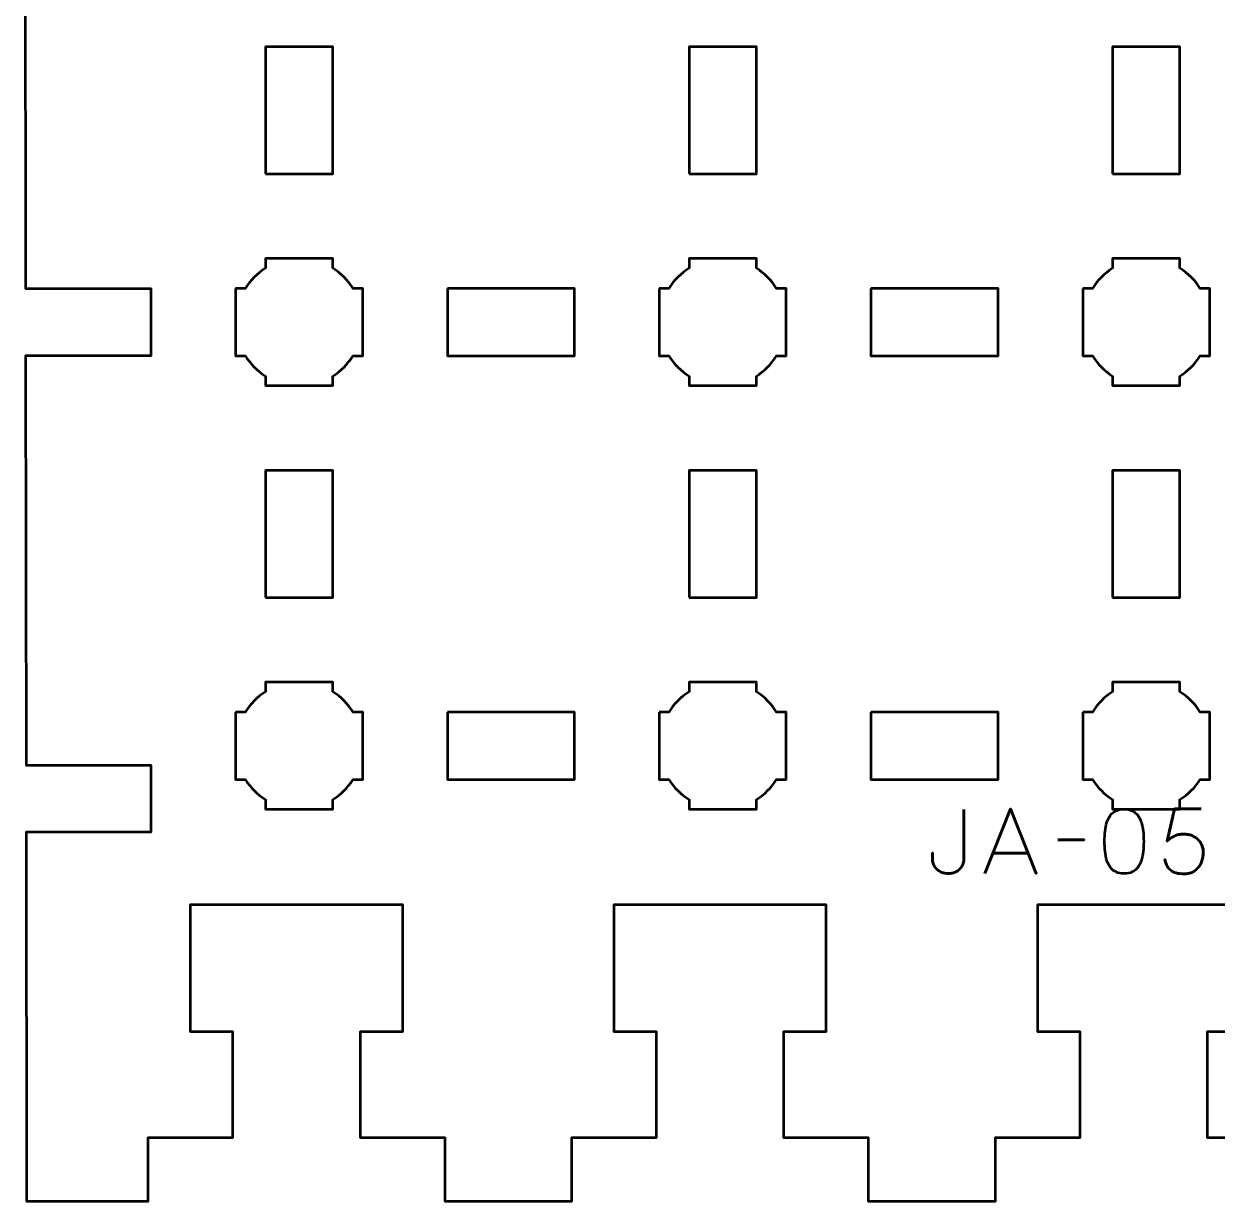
# Model space of a CAD drawing. Header units: centimetres. Extents: x -15.8 to -5.2, y -20.2 to -9.4.
# Drawn here: x -15.8 to -10.17, y -20.25 to -14.69 of the extents above; entities that cross this region are included whole.
import ezdxf

# ---------------------------------------------------------------- set-up
doc = ezdxf.new("R2010")
doc.units = ezdxf.units.CM
doc.header["$MEASUREMENT"] = 0
doc.layers.add('Layer 1', color=7, linetype='Continuous')

msp = doc.modelspace()

# ---------------------------------------------------------------- linework, layer by layer
at = {"layer": 'Layer 1', "lineweight": 53}
for points, knots in [([(-7.21256, -19.95), (-7.21256, -19.95), (-7.21256, -20.25), (-7.21256, -20.25), (-7.21256, -20.25), (-7.21256, -20.25), (-7.81256, -20.25), (-7.81256, -20.25), (-7.81256, -20.25), (-7.81256, -20.25), (-7.81256, -19.95), (-7.81256, -19.95), (-7.81256, -19.95), (-7.81256, -19.95), (-8.21256, -19.95001), (-8.21256, -19.95001), (-8.21256, -19.95001), (-8.21256, -19.95001), (-8.21256, -19.45), (-8.21256, -19.45), (-8.21256, -19.45), (-8.21256, -19.45), (-8.01256, -19.44999), (-8.01256, -19.44999), (-8.01256, -19.44999), (-8.01256, -19.44999), (-8.01256, -18.85), (-8.01256, -18.85), (-8.01256, -18.85), (-8.39589, -18.85), (-8.62923, -18.85), (-9.01256, -18.85), (-9.01256, -18.85), (-9.01256, -18.85), (-9.01256, -19.44999), (-9.01256, -19.44999), (-9.01256, -19.44999), (-9.01256, -19.44999), (-8.81256, -19.45), (-8.81256, -19.45), (-8.81256, -19.45), (-8.81256, -19.45), (-8.81256, -19.95), (-8.81256, -19.95), (-8.81256, -19.95), (-8.81256, -19.95), (-9.21256, -19.95), (-9.21256, -19.95), (-9.21256, -19.95), (-9.21256, -19.95), (-9.21256, -20.25), (-9.21256, -20.25), (-9.21256, -20.25), (-9.21256, -20.25), (-9.81256, -20.25), (-9.81256, -20.25), (-9.81256, -20.25), (-9.81256, -20.25), (-9.81256, -19.95), (-9.81256, -19.95), (-9.81256, -19.95), (-9.81256, -19.95), (-10.21256, -19.95), (-10.21256, -19.95), (-10.21256, -19.95), (-10.21256, -19.95), (-10.21256, -19.45), (-10.21256, -19.45), (-10.21256, -19.45), (-10.21256, -19.45), (-10.01256, -19.44999), (-10.01256, -19.44999), (-10.01256, -19.44999), (-10.01256, -19.44999), (-10.01256, -18.85), (-10.01256, -18.85), (-10.01256, -18.85), (-10.39589, -18.85), (-10.62923, -18.85), (-11.01256, -18.85), (-11.01256, -18.85), (-11.01256, -18.85), (-11.01256, -19.44999), (-11.01256, -19.44999), (-11.01256, -19.44999), (-11.01256, -19.44999), (-10.81256, -19.45), (-10.81256, -19.45), (-10.81256, -19.45), (-10.81256, -19.45), (-10.81256, -19.95001), (-10.81256, -19.95001), (-10.81256, -19.95001), (-10.81256, -19.95001), (-11.21256, -19.95), (-11.21256, -19.95), (-11.21256, -19.95), (-11.21256, -19.95), (-11.21256, -20.25), (-11.21256, -20.25), (-11.21256, -20.25), (-11.21256, -20.25), (-11.81256, -20.25), (-11.81256, -20.25), (-11.81256, -20.25), (-11.81256, -20.25), (-11.81256, -19.95), (-11.81256, -19.95), (-11.81256, -19.95), (-11.81256, -19.95), (-12.21256, -19.95), (-12.21256, -19.95), (-12.21256, -19.95), (-12.21256, -19.95), (-12.21256, -19.45), (-12.21256, -19.45), (-12.21256, -19.45), (-12.21256, -19.45), (-12.01256, -19.44999), (-12.01256, -19.44999), (-12.01256, -19.44999), (-12.01256, -19.44999), (-12.01256, -18.85), (-12.01256, -18.85), (-12.01256, -18.85), (-12.39589, -18.85), (-12.62923, -18.85), (-13.01256, -18.85), (-13.01256, -18.85), (-13.01256, -18.85), (-13.01256, -19.44999), (-13.01256, -19.44999), (-13.01256, -19.44999), (-13.01256, -19.44999), (-12.81256, -19.45), (-12.81256, -19.45), (-12.81256, -19.45), (-12.81256, -19.45), (-12.81256, -19.95001), (-12.81256, -19.95001), (-12.81256, -19.95001), (-12.81256, -19.95001), (-13.21256, -19.95), (-13.21256, -19.95), (-13.21256, -19.95), (-13.21256, -19.95), (-13.21256, -20.25), (-13.21256, -20.25), (-13.21256, -20.25), (-13.21256, -20.25), (-13.81256, -20.25), (-13.81256, -20.25), (-13.81256, -20.25), (-13.81256, -20.25), (-13.81256, -19.95), (-13.81256, -19.95), (-13.81256, -19.95), (-13.81256, -19.95), (-14.21256, -19.95), (-14.21256, -19.95), (-14.21256, -19.95), (-14.21256, -19.95), (-14.21256, -19.45), (-14.21256, -19.45), (-14.21256, -19.45), (-14.21256, -19.45), (-14.01256, -19.44999), (-14.01256, -19.44999), (-14.01256, -19.44999), (-14.01256, -19.44999), (-14.01256, -18.85), (-14.01256, -18.85), (-14.01256, -18.85), (-14.39589, -18.85), (-14.62923, -18.85), (-15.01256, -18.85), (-15.01256, -18.85), (-15.01256, -18.85), (-15.01256, -19.44999), (-15.01256, -19.44999), (-15.01256, -19.44999), (-15.01256, -19.44999), (-14.81256, -19.45), (-14.81256, -19.45), (-14.81256, -19.45), (-14.81256, -19.45), (-14.81256, -19.95001), (-14.81256, -19.95001), (-14.81256, -19.95001), (-14.81256, -19.95001), (-15.21256, -19.95), (-15.21256, -19.95), (-15.21256, -19.95), (-15.21256, -19.95), (-15.21256, -20.25), (-15.21256, -20.25), (-15.21256, -20.25), (-15.21256, -20.25), (-15.78756, -20.25), (-15.78756, -20.25), (-15.78756, -20.25), (-15.78756, -20.25), (-15.7894, -18.50875), (-15.7894, -18.50875), (-15.7894, -18.50875), (-15.7894, -18.50875), (-15.20006, -18.50875), (-15.20006, -18.50875), (-15.20006, -18.50875), (-15.20006, -18.50875), (-15.20006, -18.19125), (-15.20006, -18.19125), (-15.20006, -18.19125), (-15.20006, -18.19125), (-15.78974, -18.19125), (-15.78974, -18.19125), (-15.78974, -18.19125), (-15.78974, -18.19125), (-15.79178, -16.25875), (-15.79178, -16.25875), (-15.79178, -16.25875), (-15.79178, -16.25875), (-15.20006, -16.25875), (-15.20006, -16.25875), (-15.20006, -16.25875), (-15.20006, -16.25875), (-15.20006, -15.94125), (-15.20006, -15.94125), (-15.20006, -15.94125), (-15.20006, -15.94125), (-15.79212, -15.94125), (-15.79212, -15.94125), (-15.79212, -15.94125), (-15.79212, -15.94125), (-15.7939, -14.25875), (-15.7939, -14.25875), (-15.7939, -14.25875), (-15.7939, -14.25875), (-15.20006, -14.25875), (-15.20006, -14.25875), (-15.20006, -14.25875), (-15.20006, -14.25875), (-15.20006, -13.94125), (-15.20006, -13.94125), (-15.20006, -13.94125), (-15.20006, -13.94125), (-15.79423, -13.94125), (-15.79423, -13.94125), (-15.79423, -13.94125), (-15.79423, -13.94125), (-15.79601, -12.25875), (-15.79601, -12.25875), (-15.79601, -12.25875), (-15.79601, -12.25875), (-15.20006, -12.25875), (-15.20006, -12.25875), (-15.20006, -12.25875), (-15.20006, -12.25875), (-15.20006, -11.94125), (-15.20006, -11.94125), (-15.20006, -11.94125), (-15.20006, -11.94125), (-15.79635, -11.94125), (-15.79635, -11.94125), (-15.79635, -11.94125), (-15.79635, -11.94125), (-15.79813, -10.25875), (-15.79813, -10.25875), (-15.79813, -10.25875), (-15.79813, -10.25875), (-15.20006, -10.25875), (-15.20006, -10.25875), (-15.20006, -10.25875), (-15.20006, -10.25875), (-15.20006, -9.94125), (-15.20006, -9.94125), (-15.20006, -9.94125), (-15.20006, -9.94125), (-15.79995, -9.94125), (-15.79995, -9.94125), (-15.79995, -9.94125), (-15.79528, -9.6692), (-15.57322, -9.45), (-15.30006, -9.45), (-15.30006, -9.45), (-15.30006, -9.45), (-5.70006, -9.45), (-5.70006, -9.45), (-5.70006, -9.45), (-5.4269, -9.45), (-5.20484, -9.6692), (-5.20017, -9.94125), (-5.20017, -9.94125), (-5.20017, -9.94125), (-5.80006, -9.94125), (-5.80006, -9.94125), (-5.80006, -9.94125), (-5.80006, -9.94125), (-5.80006, -10.25875), (-5.80006, -10.25875), (-5.80006, -10.25875), (-5.80006, -10.25875), (-5.20006, -10.25875), (-5.20006, -10.25875), (-5.20006, -10.25875), (-5.20006, -10.25875), (-5.20006, -11.94125), (-5.20006, -11.94125), (-5.20006, -11.94125), (-5.20006, -11.94125), (-5.80006, -11.94125), (-5.80006, -11.94125), (-5.80006, -11.94125), (-5.80006, -11.94125), (-5.80006, -12.25875), (-5.80006, -12.25875), (-5.80006, -12.25875), (-5.80006, -12.25875), (-5.20006, -12.25875), (-5.20006, -12.25875), (-5.20006, -12.25875), (-5.20006, -12.25875), (-5.20006, -13.94125), (-5.20006, -13.94125), (-5.20006, -13.94125), (-5.20006, -13.94125), (-5.80006, -13.94125), (-5.80006, -13.94125), (-5.80006, -13.94125), (-5.80006, -13.94125), (-5.80006, -14.25875), (-5.80006, -14.25875), (-5.80006, -14.25875), (-5.80006, -14.25875), (-5.20006, -14.25875), (-5.20006, -14.25875), (-5.20006, -14.25875), (-5.20006, -14.25875), (-5.20006, -15.94125), (-5.20006, -15.94125), (-5.20006, -15.94125), (-5.20006, -15.94125), (-5.80006, -15.94125), (-5.80006, -15.94125), (-5.80006, -15.94125), (-5.80006, -15.94125), (-5.80006, -16.25875), (-5.80006, -16.25875), (-5.80006, -16.25875), (-5.80006, -16.25875), (-5.20006, -16.25875), (-5.20006, -16.25875), (-5.20006, -16.25875), (-5.20006, -16.25875), (-5.20006, -18.19125), (-5.20006, -18.19125), (-5.20006, -18.19125), (-5.20006, -18.19125), (-5.80006, -18.19125), (-5.80006, -18.19125), (-5.80006, -18.19125), (-5.80006, -18.19125), (-5.80006, -18.50875), (-5.80006, -18.50875), (-5.80006, -18.50875), (-5.80006, -18.50875), (-5.20006, -18.50875), (-5.20006, -18.50875), (-5.20006, -18.50875), (-5.20006, -18.50875), (-5.20006, -19.95001), (-5.20006, -19.95001), (-5.20006, -19.95001), (-5.20006, -19.95001), (-5.20006, -19.95), (-5.20006, -19.95), (-5.20006, -19.95), (-5.20006, -19.95), (-5.20006, -20.25), (-5.20006, -20.25), (-5.20006, -20.25), (-5.20006, -20.25), (-5.81256, -20.25), (-5.81256, -20.25), (-5.81256, -20.25), (-5.81256, -20.25), (-5.81256, -19.95), (-5.81256, -19.95), (-5.81256, -19.95), (-5.81256, -19.95), (-6.21256, -19.95001), (-6.21256, -19.95001), (-6.21256, -19.95001), (-6.21256, -19.95001), (-6.21256, -19.45), (-6.21256, -19.45), (-6.21256, -19.45), (-6.21256, -19.45), (-6.01256, -19.44999), (-6.01256, -19.44999), (-6.01256, -19.44999), (-6.01256, -19.44999), (-6.01256, -18.85), (-6.01256, -18.85), (-6.01256, -18.85), (-6.39589, -18.85), (-6.62923, -18.85), (-7.01256, -18.85), (-7.01256, -18.85), (-7.01256, -18.85), (-7.01256, -19.44999), (-7.01256, -19.44999), (-7.01256, -19.44999), (-7.01256, -19.44999), (-6.81256, -19.45), (-6.81256, -19.45), (-6.81256, -19.45), (-6.81256, -19.45), (-6.81256, -19.95), (-6.81256, -19.95), (-6.81256, -19.95), (-6.81256, -19.95), (-7.21256, -19.95), (-7.21256, -19.95)], [0, 0, 0, 0, 0.009434, 0.009434, 0.009434, 0.009434, 0.0188679, 0.0188679, 0.0188679, 0.0188679, 0.0283019, 0.0283019, 0.0283019, 0.0283019, 0.0377358, 0.0377358, 0.0377358, 0.0377358, 0.0471698, 0.0471698, 0.0471698, 0.0471698, 0.0566038, 0.0566038, 0.0566038, 0.0566038, 0.0660377, 0.0660377, 0.0660377, 0.0660377, 0.0754717, 0.0754717, 0.0754717, 0.0754717, 0.0849057, 0.0849057, 0.0849057, 0.0849057, 0.0943396, 0.0943396, 0.0943396, 0.0943396, 0.1037736, 0.1037736, 0.1037736, 0.1037736, 0.1132075, 0.1132075, 0.1132075, 0.1132075, 0.1226415, 0.1226415, 0.1226415, 0.1226415, 0.1320755, 0.1320755, 0.1320755, 0.1320755, 0.1415094, 0.1415094, 0.1415094, 0.1415094, 0.1509434, 0.1509434, 0.1509434, 0.1509434, 0.1603774, 0.1603774, 0.1603774, 0.1603774, 0.1698113, 0.1698113, 0.1698113, 0.1698113, 0.1792453, 0.1792453, 0.1792453, 0.1792453, 0.1886792, 0.1886792, 0.1886792, 0.1886792, 0.1981132, 0.1981132, 0.1981132, 0.1981132, 0.2075472, 0.2075472, 0.2075472, 0.2075472, 0.2169811, 0.2169811, 0.2169811, 0.2169811, 0.2264151, 0.2264151, 0.2264151, 0.2264151, 0.2358491, 0.2358491, 0.2358491, 0.2358491, 0.245283, 0.245283, 0.245283, 0.245283, 0.254717, 0.254717, 0.254717, 0.254717, 0.2641509, 0.2641509, 0.2641509, 0.2641509, 0.2735849, 0.2735849, 0.2735849, 0.2735849, 0.2830189, 0.2830189, 0.2830189, 0.2830189, 0.2924528, 0.2924528, 0.2924528, 0.2924528, 0.3018868, 0.3018868, 0.3018868, 0.3018868, 0.3113208, 0.3113208, 0.3113208, 0.3113208, 0.3207547, 0.3207547, 0.3207547, 0.3207547, 0.3301887, 0.3301887, 0.3301887, 0.3301887, 0.3396226, 0.3396226, 0.3396226, 0.3396226, 0.3490566, 0.3490566, 0.3490566, 0.3490566, 0.3584906, 0.3584906, 0.3584906, 0.3584906, 0.3679245, 0.3679245, 0.3679245, 0.3679245, 0.3773585, 0.3773585, 0.3773585, 0.3773585, 0.3867925, 0.3867925, 0.3867925, 0.3867925, 0.3962264, 0.3962264, 0.3962264, 0.3962264, 0.4056604, 0.4056604, 0.4056604, 0.4056604, 0.4150943, 0.4150943, 0.4150943, 0.4150943, 0.4245283, 0.4245283, 0.4245283, 0.4245283, 0.4339623, 0.4339623, 0.4339623, 0.4339623, 0.4433962, 0.4433962, 0.4433962, 0.4433962, 0.4528302, 0.4528302, 0.4528302, 0.4528302, 0.4622642, 0.4622642, 0.4622642, 0.4622642, 0.4716981, 0.4716981, 0.4716981, 0.4716981, 0.4811321, 0.4811321, 0.4811321, 0.4811321, 0.490566, 0.490566, 0.490566, 0.490566, 0.5, 0.5, 0.5, 0.5, 0.509434, 0.509434, 0.509434, 0.509434, 0.5188679, 0.5188679, 0.5188679, 0.5188679, 0.5283019, 0.5283019, 0.5283019, 0.5283019, 0.5377358, 0.5377358, 0.5377358, 0.5377358, 0.5471698, 0.5471698, 0.5471698, 0.5471698, 0.5566038, 0.5566038, 0.5566038, 0.5566038, 0.5660377, 0.5660377, 0.5660377, 0.5660377, 0.5754717, 0.5754717, 0.5754717, 0.5754717, 0.5849057, 0.5849057, 0.5849057, 0.5849057, 0.5943396, 0.5943396, 0.5943396, 0.5943396, 0.6037736, 0.6037736, 0.6037736, 0.6037736, 0.6132075, 0.6132075, 0.6132075, 0.6132075, 0.6226415, 0.6226415, 0.6226415, 0.6226415, 0.6320755, 0.6320755, 0.6320755, 0.6320755, 0.6415094, 0.6415094, 0.6415094, 0.6415094, 0.6509434, 0.6509434, 0.6509434, 0.6509434, 0.6603774, 0.6603774, 0.6603774, 0.6603774, 0.6698113, 0.6698113, 0.6698113, 0.6698113, 0.6792453, 0.6792453, 0.6792453, 0.6792453, 0.6886792, 0.6886792, 0.6886792, 0.6886792, 0.6981132, 0.6981132, 0.6981132, 0.6981132, 0.7075472, 0.7075472, 0.7075472, 0.7075472, 0.7169811, 0.7169811, 0.7169811, 0.7169811, 0.7264151, 0.7264151, 0.7264151, 0.7264151, 0.7358491, 0.7358491, 0.7358491, 0.7358491, 0.745283, 0.745283, 0.745283, 0.745283, 0.754717, 0.754717, 0.754717, 0.754717, 0.7641509, 0.7641509, 0.7641509, 0.7641509, 0.7735849, 0.7735849, 0.7735849, 0.7735849, 0.7830189, 0.7830189, 0.7830189, 0.7830189, 0.7924528, 0.7924528, 0.7924528, 0.7924528, 0.8018868, 0.8018868, 0.8018868, 0.8018868, 0.8113208, 0.8113208, 0.8113208, 0.8113208, 0.8207547, 0.8207547, 0.8207547, 0.8207547, 0.8301887, 0.8301887, 0.8301887, 0.8301887, 0.8396226, 0.8396226, 0.8396226, 0.8396226, 0.8490566, 0.8490566, 0.8490566, 0.8490566, 0.8584906, 0.8584906, 0.8584906, 0.8584906, 0.8679245, 0.8679245, 0.8679245, 0.8679245, 0.8773585, 0.8773585, 0.8773585, 0.8773585, 0.8867925, 0.8867925, 0.8867925, 0.8867925, 0.8962264, 0.8962264, 0.8962264, 0.8962264, 0.9056604, 0.9056604, 0.9056604, 0.9056604, 0.9150943, 0.9150943, 0.9150943, 0.9150943, 0.9245283, 0.9245283, 0.9245283, 0.9245283, 0.9339623, 0.9339623, 0.9339623, 0.9339623, 0.9433962, 0.9433962, 0.9433962, 0.9433962, 0.9528302, 0.9528302, 0.9528302, 0.9528302, 0.9622642, 0.9622642, 0.9622642, 0.9622642, 0.9716981, 0.9716981, 0.9716981, 0.9716981, 0.9811321, 0.9811321, 0.9811321, 0.9811321, 0.990566, 0.990566, 0.990566, 0.990566, 1, 1, 1, 1]), ([(-14.65881, -15.4), (-14.65881, -15.4), (-14.65881, -14.8), (-14.65881, -14.8), (-14.65881, -14.8), (-14.65881, -14.8), (-14.34131, -14.8), (-14.34131, -14.8), (-14.34131, -14.8), (-14.34131, -14.8), (-14.34131, -15.4), (-14.34131, -15.4), (-14.34131, -15.4), (-14.34131, -15.4), (-14.65881, -15.4), (-14.65881, -15.4)], [0, 0, 0, 0, 0.25, 0.25, 0.25, 0.25, 0.5, 0.5, 0.5, 0.5, 0.75, 0.75, 0.75, 0.75, 1, 1, 1, 1]), ([(-12.65881, -15.4), (-12.65881, -15.4), (-12.65881, -14.8), (-12.65881, -14.8), (-12.65881, -14.8), (-12.65881, -14.8), (-12.34131, -14.8), (-12.34131, -14.8), (-12.34131, -14.8), (-12.34131, -14.8), (-12.34131, -15.4), (-12.34131, -15.4), (-12.34131, -15.4), (-12.34131, -15.4), (-12.65881, -15.4), (-12.65881, -15.4)], [0, 0, 0, 0, 0.25, 0.25, 0.25, 0.25, 0.5, 0.5, 0.5, 0.5, 0.75, 0.75, 0.75, 0.75, 1, 1, 1, 1]), ([(-10.65881, -15.4), (-10.65881, -15.4), (-10.65881, -14.8), (-10.65881, -14.8), (-10.65881, -14.8), (-10.65881, -14.8), (-10.34131, -14.8), (-10.34131, -14.8), (-10.34131, -14.8), (-10.34131, -14.8), (-10.34131, -15.4), (-10.34131, -15.4), (-10.34131, -15.4), (-10.34131, -15.4), (-10.65881, -15.4), (-10.65881, -15.4)], [0, 0, 0, 0, 0.25, 0.25, 0.25, 0.25, 0.5, 0.5, 0.5, 0.5, 0.75, 0.75, 0.75, 0.75, 1, 1, 1, 1]), ([(-14.80006, -15.94125), (-14.80006, -15.94125), (-14.75462, -15.94125), (-14.75462, -15.94125), (-14.75462, -15.94125), (-14.73039, -15.90249), (-14.69756, -15.86967), (-14.65881, -15.84544), (-14.65881, -15.84544), (-14.65881, -15.84544), (-14.65881, -15.8), (-14.65881, -15.8), (-14.65881, -15.8), (-14.65881, -15.8), (-14.50006, -15.8), (-14.50006, -15.8), (-14.50006, -15.8), (-14.50006, -15.8), (-14.34131, -15.8), (-14.34131, -15.8), (-14.34131, -15.8), (-14.34131, -15.8), (-14.34131, -15.84544), (-14.34131, -15.84544), (-14.34131, -15.84544), (-14.30256, -15.86967), (-14.26973, -15.90249), (-14.2455, -15.94125), (-14.2455, -15.94125), (-14.2455, -15.94125), (-14.20006, -15.94125), (-14.20006, -15.94125), (-14.20006, -15.94125), (-14.20006, -15.94125), (-14.20006, -16.1), (-14.20006, -16.1), (-14.20006, -16.1), (-14.20006, -16.1), (-14.20006, -16.25875), (-14.20006, -16.25875), (-14.20006, -16.25875), (-14.20006, -16.25875), (-14.2455, -16.25875), (-14.2455, -16.25875), (-14.2455, -16.25875), (-14.26973, -16.29751), (-14.30256, -16.33033), (-14.34131, -16.35456), (-14.34131, -16.35456), (-14.34131, -16.35456), (-14.34131, -16.4), (-14.34131, -16.4), (-14.34131, -16.4), (-14.34131, -16.4), (-14.50006, -16.4), (-14.50006, -16.4), (-14.50006, -16.4), (-14.50006, -16.4), (-14.65881, -16.4), (-14.65881, -16.4), (-14.65881, -16.4), (-14.65881, -16.4), (-14.65881, -16.35456), (-14.65881, -16.35456), (-14.65881, -16.35456), (-14.69756, -16.33033), (-14.73039, -16.29751), (-14.75462, -16.25875), (-14.75462, -16.25875), (-14.75462, -16.25875), (-14.80006, -16.25875), (-14.80006, -16.25875), (-14.80006, -16.25875), (-14.80006, -16.25875), (-14.80006, -16.1), (-14.80006, -16.1), (-14.80006, -16.1), (-14.80006, -16.1), (-14.80006, -15.94125), (-14.80006, -15.94125)], [0, 0, 0, 0, 0.05, 0.05, 0.05, 0.05, 0.1, 0.1, 0.1, 0.1, 0.15, 0.15, 0.15, 0.15, 0.2, 0.2, 0.2, 0.2, 0.25, 0.25, 0.25, 0.25, 0.3, 0.3, 0.3, 0.3, 0.35, 0.35, 0.35, 0.35, 0.4, 0.4, 0.4, 0.4, 0.45, 0.45, 0.45, 0.45, 0.5, 0.5, 0.5, 0.5, 0.55, 0.55, 0.55, 0.55, 0.6, 0.6, 0.6, 0.6, 0.65, 0.65, 0.65, 0.65, 0.7, 0.7, 0.7, 0.7, 0.75, 0.75, 0.75, 0.75, 0.8, 0.8, 0.8, 0.8, 0.85, 0.85, 0.85, 0.85, 0.9, 0.9, 0.9, 0.9, 0.95, 0.95, 0.95, 0.95, 1, 1, 1, 1]), ([(-12.80006, -15.94125), (-12.80006, -15.94125), (-12.75462, -15.94125), (-12.75462, -15.94125), (-12.75462, -15.94125), (-12.73039, -15.90249), (-12.69756, -15.86967), (-12.65881, -15.84544), (-12.65881, -15.84544), (-12.65881, -15.84544), (-12.65881, -15.8), (-12.65881, -15.8), (-12.65881, -15.8), (-12.65881, -15.8), (-12.50006, -15.8), (-12.50006, -15.8), (-12.50006, -15.8), (-12.50006, -15.8), (-12.34131, -15.8), (-12.34131, -15.8), (-12.34131, -15.8), (-12.34131, -15.8), (-12.34131, -15.84544), (-12.34131, -15.84544), (-12.34131, -15.84544), (-12.30256, -15.86967), (-12.26973, -15.90249), (-12.2455, -15.94125), (-12.2455, -15.94125), (-12.2455, -15.94125), (-12.20006, -15.94125), (-12.20006, -15.94125), (-12.20006, -15.94125), (-12.20006, -15.94125), (-12.20006, -16.1), (-12.20006, -16.1), (-12.20006, -16.1), (-12.20006, -16.1), (-12.20006, -16.25875), (-12.20006, -16.25875), (-12.20006, -16.25875), (-12.20006, -16.25875), (-12.2455, -16.25875), (-12.2455, -16.25875), (-12.2455, -16.25875), (-12.26973, -16.29751), (-12.30256, -16.33033), (-12.34131, -16.35456), (-12.34131, -16.35456), (-12.34131, -16.35456), (-12.34131, -16.4), (-12.34131, -16.4), (-12.34131, -16.4), (-12.34131, -16.4), (-12.50006, -16.4), (-12.50006, -16.4), (-12.50006, -16.4), (-12.50006, -16.4), (-12.65881, -16.4), (-12.65881, -16.4), (-12.65881, -16.4), (-12.65881, -16.4), (-12.65881, -16.35456), (-12.65881, -16.35456), (-12.65881, -16.35456), (-12.69756, -16.33033), (-12.73039, -16.29751), (-12.75462, -16.25875), (-12.75462, -16.25875), (-12.75462, -16.25875), (-12.80006, -16.25875), (-12.80006, -16.25875), (-12.80006, -16.25875), (-12.80006, -16.25875), (-12.80006, -16.1), (-12.80006, -16.1), (-12.80006, -16.1), (-12.80006, -16.1), (-12.80006, -15.94125), (-12.80006, -15.94125)], [0, 0, 0, 0, 0.05, 0.05, 0.05, 0.05, 0.1, 0.1, 0.1, 0.1, 0.15, 0.15, 0.15, 0.15, 0.2, 0.2, 0.2, 0.2, 0.25, 0.25, 0.25, 0.25, 0.3, 0.3, 0.3, 0.3, 0.35, 0.35, 0.35, 0.35, 0.4, 0.4, 0.4, 0.4, 0.45, 0.45, 0.45, 0.45, 0.5, 0.5, 0.5, 0.5, 0.55, 0.55, 0.55, 0.55, 0.6, 0.6, 0.6, 0.6, 0.65, 0.65, 0.65, 0.65, 0.7, 0.7, 0.7, 0.7, 0.75, 0.75, 0.75, 0.75, 0.8, 0.8, 0.8, 0.8, 0.85, 0.85, 0.85, 0.85, 0.9, 0.9, 0.9, 0.9, 0.95, 0.95, 0.95, 0.95, 1, 1, 1, 1]), ([(-10.80006, -15.94125), (-10.80006, -15.94125), (-10.75462, -15.94125), (-10.75462, -15.94125), (-10.75462, -15.94125), (-10.73039, -15.90249), (-10.69756, -15.86967), (-10.65881, -15.84544), (-10.65881, -15.84544), (-10.65881, -15.84544), (-10.65881, -15.8), (-10.65881, -15.8), (-10.65881, -15.8), (-10.65881, -15.8), (-10.50006, -15.8), (-10.50006, -15.8), (-10.50006, -15.8), (-10.50006, -15.8), (-10.34131, -15.8), (-10.34131, -15.8), (-10.34131, -15.8), (-10.34131, -15.8), (-10.34131, -15.84544), (-10.34131, -15.84544), (-10.34131, -15.84544), (-10.30256, -15.86967), (-10.26973, -15.90249), (-10.2455, -15.94125), (-10.2455, -15.94125), (-10.2455, -15.94125), (-10.20006, -15.94125), (-10.20006, -15.94125), (-10.20006, -15.94125), (-10.20006, -15.94125), (-10.20006, -16.1), (-10.20006, -16.1), (-10.20006, -16.1), (-10.20006, -16.1), (-10.20006, -16.25875), (-10.20006, -16.25875), (-10.20006, -16.25875), (-10.20006, -16.25875), (-10.2455, -16.25875), (-10.2455, -16.25875), (-10.2455, -16.25875), (-10.26973, -16.29751), (-10.30256, -16.33033), (-10.34131, -16.35456), (-10.34131, -16.35456), (-10.34131, -16.35456), (-10.34131, -16.4), (-10.34131, -16.4), (-10.34131, -16.4), (-10.34131, -16.4), (-10.50006, -16.4), (-10.50006, -16.4), (-10.50006, -16.4), (-10.50006, -16.4), (-10.65881, -16.4), (-10.65881, -16.4), (-10.65881, -16.4), (-10.65881, -16.4), (-10.65881, -16.35456), (-10.65881, -16.35456), (-10.65881, -16.35456), (-10.69756, -16.33033), (-10.73039, -16.29751), (-10.75462, -16.25875), (-10.75462, -16.25875), (-10.75462, -16.25875), (-10.80006, -16.25875), (-10.80006, -16.25875), (-10.80006, -16.25875), (-10.80006, -16.25875), (-10.80006, -16.1), (-10.80006, -16.1), (-10.80006, -16.1), (-10.80006, -16.1), (-10.80006, -15.94125), (-10.80006, -15.94125)], [0, 0, 0, 0, 0.05, 0.05, 0.05, 0.05, 0.1, 0.1, 0.1, 0.1, 0.15, 0.15, 0.15, 0.15, 0.2, 0.2, 0.2, 0.2, 0.25, 0.25, 0.25, 0.25, 0.3, 0.3, 0.3, 0.3, 0.35, 0.35, 0.35, 0.35, 0.4, 0.4, 0.4, 0.4, 0.45, 0.45, 0.45, 0.45, 0.5, 0.5, 0.5, 0.5, 0.55, 0.55, 0.55, 0.55, 0.6, 0.6, 0.6, 0.6, 0.65, 0.65, 0.65, 0.65, 0.7, 0.7, 0.7, 0.7, 0.75, 0.75, 0.75, 0.75, 0.8, 0.8, 0.8, 0.8, 0.85, 0.85, 0.85, 0.85, 0.9, 0.9, 0.9, 0.9, 0.95, 0.95, 0.95, 0.95, 1, 1, 1, 1]), ([(-13.80006, -15.94125), (-13.80006, -15.94125), (-13.20006, -15.94125), (-13.20006, -15.94125), (-13.20006, -15.94125), (-13.20006, -15.94125), (-13.20006, -16.25875), (-13.20006, -16.25875), (-13.20006, -16.25875), (-13.20006, -16.25875), (-13.80006, -16.25875), (-13.80006, -16.25875), (-13.80006, -16.25875), (-13.80006, -16.25875), (-13.80006, -15.94125), (-13.80006, -15.94125)], [0, 0, 0, 0, 0.25, 0.25, 0.25, 0.25, 0.5, 0.5, 0.5, 0.5, 0.75, 0.75, 0.75, 0.75, 1, 1, 1, 1]), ([(-11.80006, -15.94125), (-11.80006, -15.94125), (-11.20006, -15.94125), (-11.20006, -15.94125), (-11.20006, -15.94125), (-11.20006, -15.94125), (-11.20006, -16.25875), (-11.20006, -16.25875), (-11.20006, -16.25875), (-11.20006, -16.25875), (-11.80006, -16.25875), (-11.80006, -16.25875), (-11.80006, -16.25875), (-11.80006, -16.25875), (-11.80006, -15.94125), (-11.80006, -15.94125)], [0, 0, 0, 0, 0.25, 0.25, 0.25, 0.25, 0.5, 0.5, 0.5, 0.5, 0.75, 0.75, 0.75, 0.75, 1, 1, 1, 1]), ([(-14.65881, -17.4), (-14.65881, -17.4), (-14.65881, -16.8), (-14.65881, -16.8), (-14.65881, -16.8), (-14.65881, -16.8), (-14.34131, -16.8), (-14.34131, -16.8), (-14.34131, -16.8), (-14.34131, -16.8), (-14.34131, -17.4), (-14.34131, -17.4), (-14.34131, -17.4), (-14.34131, -17.4), (-14.65881, -17.4), (-14.65881, -17.4)], [0, 0, 0, 0, 0.25, 0.25, 0.25, 0.25, 0.5, 0.5, 0.5, 0.5, 0.75, 0.75, 0.75, 0.75, 1, 1, 1, 1]), ([(-12.65881, -17.4), (-12.65881, -17.4), (-12.65881, -16.8), (-12.65881, -16.8), (-12.65881, -16.8), (-12.65881, -16.8), (-12.34131, -16.8), (-12.34131, -16.8), (-12.34131, -16.8), (-12.34131, -16.8), (-12.34131, -17.4), (-12.34131, -17.4), (-12.34131, -17.4), (-12.34131, -17.4), (-12.65881, -17.4), (-12.65881, -17.4)], [0, 0, 0, 0, 0.25, 0.25, 0.25, 0.25, 0.5, 0.5, 0.5, 0.5, 0.75, 0.75, 0.75, 0.75, 1, 1, 1, 1]), ([(-10.65881, -17.4), (-10.65881, -17.4), (-10.65881, -16.8), (-10.65881, -16.8), (-10.65881, -16.8), (-10.65881, -16.8), (-10.34131, -16.8), (-10.34131, -16.8), (-10.34131, -16.8), (-10.34131, -16.8), (-10.34131, -17.4), (-10.34131, -17.4), (-10.34131, -17.4), (-10.34131, -17.4), (-10.65881, -17.4), (-10.65881, -17.4)], [0, 0, 0, 0, 0.25, 0.25, 0.25, 0.25, 0.5, 0.5, 0.5, 0.5, 0.75, 0.75, 0.75, 0.75, 1, 1, 1, 1]), ([(-14.80006, -17.94125), (-14.80006, -17.94125), (-14.75462, -17.94125), (-14.75462, -17.94125), (-14.75462, -17.94125), (-14.73039, -17.90249), (-14.69756, -17.86967), (-14.65881, -17.84544), (-14.65881, -17.84544), (-14.65881, -17.84544), (-14.65881, -17.8), (-14.65881, -17.8), (-14.65881, -17.8), (-14.65881, -17.8), (-14.50006, -17.8), (-14.50006, -17.8), (-14.50006, -17.8), (-14.50006, -17.8), (-14.34131, -17.8), (-14.34131, -17.8), (-14.34131, -17.8), (-14.34131, -17.8), (-14.34131, -17.84544), (-14.34131, -17.84544), (-14.34131, -17.84544), (-14.30256, -17.86967), (-14.26973, -17.90249), (-14.2455, -17.94125), (-14.2455, -17.94125), (-14.2455, -17.94125), (-14.20006, -17.94125), (-14.20006, -17.94125), (-14.20006, -17.94125), (-14.20006, -17.94125), (-14.20006, -18.1), (-14.20006, -18.1), (-14.20006, -18.1), (-14.20006, -18.1), (-14.20006, -18.25875), (-14.20006, -18.25875), (-14.20006, -18.25875), (-14.20006, -18.25875), (-14.2455, -18.25875), (-14.2455, -18.25875), (-14.2455, -18.25875), (-14.26973, -18.29751), (-14.30256, -18.33033), (-14.34131, -18.35456), (-14.34131, -18.35456), (-14.34131, -18.35456), (-14.34131, -18.4), (-14.34131, -18.4), (-14.34131, -18.4), (-14.34131, -18.4), (-14.50006, -18.4), (-14.50006, -18.4), (-14.50006, -18.4), (-14.50006, -18.4), (-14.65881, -18.4), (-14.65881, -18.4), (-14.65881, -18.4), (-14.65881, -18.4), (-14.65881, -18.35456), (-14.65881, -18.35456), (-14.65881, -18.35456), (-14.69756, -18.33033), (-14.73039, -18.29751), (-14.75462, -18.25875), (-14.75462, -18.25875), (-14.75462, -18.25875), (-14.80006, -18.25875), (-14.80006, -18.25875), (-14.80006, -18.25875), (-14.80006, -18.25875), (-14.80006, -18.1), (-14.80006, -18.1), (-14.80006, -18.1), (-14.80006, -18.1), (-14.80006, -17.94125), (-14.80006, -17.94125)], [0, 0, 0, 0, 0.05, 0.05, 0.05, 0.05, 0.1, 0.1, 0.1, 0.1, 0.15, 0.15, 0.15, 0.15, 0.2, 0.2, 0.2, 0.2, 0.25, 0.25, 0.25, 0.25, 0.3, 0.3, 0.3, 0.3, 0.35, 0.35, 0.35, 0.35, 0.4, 0.4, 0.4, 0.4, 0.45, 0.45, 0.45, 0.45, 0.5, 0.5, 0.5, 0.5, 0.55, 0.55, 0.55, 0.55, 0.6, 0.6, 0.6, 0.6, 0.65, 0.65, 0.65, 0.65, 0.7, 0.7, 0.7, 0.7, 0.75, 0.75, 0.75, 0.75, 0.8, 0.8, 0.8, 0.8, 0.85, 0.85, 0.85, 0.85, 0.9, 0.9, 0.9, 0.9, 0.95, 0.95, 0.95, 0.95, 1, 1, 1, 1]), ([(-12.80006, -17.94125), (-12.80006, -17.94125), (-12.75462, -17.94125), (-12.75462, -17.94125), (-12.75462, -17.94125), (-12.73039, -17.90249), (-12.69756, -17.86967), (-12.65881, -17.84544), (-12.65881, -17.84544), (-12.65881, -17.84544), (-12.65881, -17.8), (-12.65881, -17.8), (-12.65881, -17.8), (-12.65881, -17.8), (-12.50006, -17.8), (-12.50006, -17.8), (-12.50006, -17.8), (-12.50006, -17.8), (-12.34131, -17.8), (-12.34131, -17.8), (-12.34131, -17.8), (-12.34131, -17.8), (-12.34131, -17.84544), (-12.34131, -17.84544), (-12.34131, -17.84544), (-12.30256, -17.86967), (-12.26973, -17.90249), (-12.2455, -17.94125), (-12.2455, -17.94125), (-12.2455, -17.94125), (-12.20006, -17.94125), (-12.20006, -17.94125), (-12.20006, -17.94125), (-12.20006, -17.94125), (-12.20006, -18.1), (-12.20006, -18.1), (-12.20006, -18.1), (-12.20006, -18.1), (-12.20006, -18.25875), (-12.20006, -18.25875), (-12.20006, -18.25875), (-12.20006, -18.25875), (-12.2455, -18.25875), (-12.2455, -18.25875), (-12.2455, -18.25875), (-12.26973, -18.29751), (-12.30256, -18.33033), (-12.34131, -18.35456), (-12.34131, -18.35456), (-12.34131, -18.35456), (-12.34131, -18.4), (-12.34131, -18.4), (-12.34131, -18.4), (-12.34131, -18.4), (-12.50006, -18.4), (-12.50006, -18.4), (-12.50006, -18.4), (-12.50006, -18.4), (-12.65881, -18.4), (-12.65881, -18.4), (-12.65881, -18.4), (-12.65881, -18.4), (-12.65881, -18.35456), (-12.65881, -18.35456), (-12.65881, -18.35456), (-12.69756, -18.33033), (-12.73039, -18.29751), (-12.75462, -18.25875), (-12.75462, -18.25875), (-12.75462, -18.25875), (-12.80006, -18.25875), (-12.80006, -18.25875), (-12.80006, -18.25875), (-12.80006, -18.25875), (-12.80006, -18.1), (-12.80006, -18.1), (-12.80006, -18.1), (-12.80006, -18.1), (-12.80006, -17.94125), (-12.80006, -17.94125)], [0, 0, 0, 0, 0.05, 0.05, 0.05, 0.05, 0.1, 0.1, 0.1, 0.1, 0.15, 0.15, 0.15, 0.15, 0.2, 0.2, 0.2, 0.2, 0.25, 0.25, 0.25, 0.25, 0.3, 0.3, 0.3, 0.3, 0.35, 0.35, 0.35, 0.35, 0.4, 0.4, 0.4, 0.4, 0.45, 0.45, 0.45, 0.45, 0.5, 0.5, 0.5, 0.5, 0.55, 0.55, 0.55, 0.55, 0.6, 0.6, 0.6, 0.6, 0.65, 0.65, 0.65, 0.65, 0.7, 0.7, 0.7, 0.7, 0.75, 0.75, 0.75, 0.75, 0.8, 0.8, 0.8, 0.8, 0.85, 0.85, 0.85, 0.85, 0.9, 0.9, 0.9, 0.9, 0.95, 0.95, 0.95, 0.95, 1, 1, 1, 1]), ([(-10.80006, -17.94125), (-10.80006, -17.94125), (-10.75462, -17.94125), (-10.75462, -17.94125), (-10.75462, -17.94125), (-10.73039, -17.90249), (-10.69756, -17.86967), (-10.65881, -17.84544), (-10.65881, -17.84544), (-10.65881, -17.84544), (-10.65881, -17.8), (-10.65881, -17.8), (-10.65881, -17.8), (-10.65881, -17.8), (-10.50006, -17.8), (-10.50006, -17.8), (-10.50006, -17.8), (-10.50006, -17.8), (-10.34131, -17.8), (-10.34131, -17.8), (-10.34131, -17.8), (-10.34131, -17.8), (-10.34131, -17.84544), (-10.34131, -17.84544), (-10.34131, -17.84544), (-10.30256, -17.86967), (-10.26973, -17.90249), (-10.2455, -17.94125), (-10.2455, -17.94125), (-10.2455, -17.94125), (-10.20006, -17.94125), (-10.20006, -17.94125), (-10.20006, -17.94125), (-10.20006, -17.94125), (-10.20006, -18.1), (-10.20006, -18.1), (-10.20006, -18.1), (-10.20006, -18.1), (-10.20006, -18.25875), (-10.20006, -18.25875), (-10.20006, -18.25875), (-10.20006, -18.25875), (-10.2455, -18.25875), (-10.2455, -18.25875), (-10.2455, -18.25875), (-10.26973, -18.29751), (-10.30256, -18.33033), (-10.34131, -18.35456), (-10.34131, -18.35456), (-10.34131, -18.35456), (-10.34131, -18.4), (-10.34131, -18.4), (-10.34131, -18.4), (-10.34131, -18.4), (-10.50006, -18.4), (-10.50006, -18.4), (-10.50006, -18.4), (-10.50006, -18.4), (-10.65881, -18.4), (-10.65881, -18.4), (-10.65881, -18.4), (-10.65881, -18.4), (-10.65881, -18.35456), (-10.65881, -18.35456), (-10.65881, -18.35456), (-10.69756, -18.33033), (-10.73039, -18.29751), (-10.75462, -18.25875), (-10.75462, -18.25875), (-10.75462, -18.25875), (-10.80006, -18.25875), (-10.80006, -18.25875), (-10.80006, -18.25875), (-10.80006, -18.25875), (-10.80006, -18.1), (-10.80006, -18.1), (-10.80006, -18.1), (-10.80006, -18.1), (-10.80006, -17.94125), (-10.80006, -17.94125)], [0, 0, 0, 0, 0.05, 0.05, 0.05, 0.05, 0.1, 0.1, 0.1, 0.1, 0.15, 0.15, 0.15, 0.15, 0.2, 0.2, 0.2, 0.2, 0.25, 0.25, 0.25, 0.25, 0.3, 0.3, 0.3, 0.3, 0.35, 0.35, 0.35, 0.35, 0.4, 0.4, 0.4, 0.4, 0.45, 0.45, 0.45, 0.45, 0.5, 0.5, 0.5, 0.5, 0.55, 0.55, 0.55, 0.55, 0.6, 0.6, 0.6, 0.6, 0.65, 0.65, 0.65, 0.65, 0.7, 0.7, 0.7, 0.7, 0.75, 0.75, 0.75, 0.75, 0.8, 0.8, 0.8, 0.8, 0.85, 0.85, 0.85, 0.85, 0.9, 0.9, 0.9, 0.9, 0.95, 0.95, 0.95, 0.95, 1, 1, 1, 1]), ([(-13.80006, -17.94125), (-13.80006, -17.94125), (-13.20006, -17.94125), (-13.20006, -17.94125), (-13.20006, -17.94125), (-13.20006, -17.94125), (-13.20006, -18.25875), (-13.20006, -18.25875), (-13.20006, -18.25875), (-13.20006, -18.25875), (-13.80006, -18.25875), (-13.80006, -18.25875), (-13.80006, -18.25875), (-13.80006, -18.25875), (-13.80006, -17.94125), (-13.80006, -17.94125)], [0, 0, 0, 0, 0.25, 0.25, 0.25, 0.25, 0.5, 0.5, 0.5, 0.5, 0.75, 0.75, 0.75, 0.75, 1, 1, 1, 1]), ([(-11.80006, -17.94125), (-11.80006, -17.94125), (-11.20006, -17.94125), (-11.20006, -17.94125), (-11.20006, -17.94125), (-11.20006, -17.94125), (-11.20006, -18.25875), (-11.20006, -18.25875), (-11.20006, -18.25875), (-11.20006, -18.25875), (-11.80006, -18.25875), (-11.80006, -18.25875), (-11.80006, -18.25875), (-11.80006, -18.25875), (-11.80006, -17.94125), (-11.80006, -17.94125)], [0, 0, 0, 0, 0.25, 0.25, 0.25, 0.25, 0.5, 0.5, 0.5, 0.5, 0.75, 0.75, 0.75, 0.75, 1, 1, 1, 1])]:
    msp.add_open_spline(points, degree=3, knots=knots, dxfattribs=at)
at = {"layer": 'Layer 1', "color": 5, "lineweight": 53}
for points, knots in [([(-11.36111, -18.40035), (-11.36111, -18.40035), (-11.36153, -18.63742), (-11.36153, -18.63742), (-11.36153, -18.63742), (-11.36153, -18.64511), (-11.36316, -18.65287), (-11.36626, -18.66056), (-11.36626, -18.66056), (-11.36944, -18.66832), (-11.37409, -18.67538), (-11.38023, -18.68187), (-11.38023, -18.68187), (-11.38644, -18.68829), (-11.39399, -18.69351), (-11.40295, -18.69739), (-11.40295, -18.69739), (-11.41198, -18.70134), (-11.42228, -18.70332), (-11.43392, -18.70346), (-11.43392, -18.70346), (-11.44557, -18.70346), (-11.45608, -18.70155), (-11.46539, -18.69781), (-11.46539, -18.69781), (-11.47471, -18.694), (-11.48268, -18.68892), (-11.48924, -18.6825), (-11.48924, -18.6825), (-11.49587, -18.67608), (-11.50088, -18.66903), (-11.50441, -18.66119), (-11.50441, -18.66119), (-11.50794, -18.65336), (-11.5097, -18.64546), (-11.5097, -18.63742), (-11.5097, -18.63742), (-11.5097, -18.63742), (-11.5097, -18.60609), (-11.5097, -18.60609), (-11.5097, -18.60609), (-11.5097, -18.60609), (-11.5097, -18.63742), (-11.5097, -18.63742), (-11.5097, -18.63742), (-11.5097, -18.64546), (-11.50794, -18.65336), (-11.50441, -18.66119), (-11.50441, -18.66119), (-11.50088, -18.66903), (-11.49587, -18.67608), (-11.48924, -18.6825), (-11.48924, -18.6825), (-11.48268, -18.68892), (-11.47471, -18.694), (-11.46539, -18.69781), (-11.46539, -18.69781), (-11.45608, -18.70155), (-11.44557, -18.70346), (-11.43392, -18.70346), (-11.43392, -18.70346), (-11.42228, -18.70332), (-11.41198, -18.70134), (-11.40295, -18.69739), (-11.40295, -18.69739), (-11.39399, -18.69351), (-11.38644, -18.68829), (-11.38023, -18.68187), (-11.38023, -18.68187), (-11.37409, -18.67538), (-11.36944, -18.66832), (-11.36626, -18.66056), (-11.36626, -18.66056), (-11.36316, -18.65287), (-11.36153, -18.64511), (-11.36153, -18.63742), (-11.36153, -18.63742), (-11.36153, -18.63742), (-11.36111, -18.40035), (-11.36111, -18.40035)], [0, 0, 0, 0, 0.05, 0.05, 0.05, 0.05, 0.1, 0.1, 0.1, 0.1, 0.15, 0.15, 0.15, 0.15, 0.2, 0.2, 0.2, 0.2, 0.25, 0.25, 0.25, 0.25, 0.3, 0.3, 0.3, 0.3, 0.35, 0.35, 0.35, 0.35, 0.4, 0.4, 0.4, 0.4, 0.45, 0.45, 0.45, 0.45, 0.5, 0.5, 0.5, 0.5, 0.55, 0.55, 0.55, 0.55, 0.6, 0.6, 0.6, 0.6, 0.65, 0.65, 0.65, 0.65, 0.7, 0.7, 0.7, 0.7, 0.75, 0.75, 0.75, 0.75, 0.8, 0.8, 0.8, 0.8, 0.85, 0.85, 0.85, 0.85, 0.9, 0.9, 0.9, 0.9, 0.95, 0.95, 0.95, 0.95, 1, 1, 1, 1]), ([(-11.2629, -18.70388), (-11.2629, -18.70388), (-11.14183, -18.39866), (-11.14183, -18.39866), (-11.14183, -18.39866), (-11.14183, -18.39866), (-11.02033, -18.70388), (-11.02033, -18.70388), (-11.02033, -18.70388), (-11.02033, -18.70388), (-11.14183, -18.39866), (-11.14183, -18.39866), (-11.14183, -18.39866), (-11.14183, -18.39866), (-11.2629, -18.70388), (-11.2629, -18.70388)], [0, 0, 0, 0, 0.25, 0.25, 0.25, 0.25, 0.5, 0.5, 0.5, 0.5, 0.75, 0.75, 0.75, 0.75, 1, 1, 1, 1]), ([(-10.60462, -18.70388), (-10.58981, -18.70381), (-10.57704, -18.7012), (-10.56638, -18.69612), (-10.56638, -18.69612), (-10.5558, -18.69104), (-10.54698, -18.68377), (-10.53993, -18.67453), (-10.53993, -18.67453), (-10.53294, -18.66522), (-10.52744, -18.65421), (-10.52335, -18.64151), (-10.52335, -18.64151), (-10.51932, -18.62881), (-10.51643, -18.61491), (-10.51481, -18.59967), (-10.51481, -18.59967), (-10.51311, -18.58443), (-10.51227, -18.56841), (-10.51234, -18.55148), (-10.51234, -18.55148), (-10.51227, -18.53462), (-10.51311, -18.5186), (-10.51481, -18.50343), (-10.51481, -18.50343), (-10.51643, -18.48826), (-10.51932, -18.47429), (-10.52335, -18.46159), (-10.52335, -18.46159), (-10.52744, -18.44896), (-10.53294, -18.43796), (-10.53993, -18.42857), (-10.53993, -18.42857), (-10.54698, -18.41926), (-10.5558, -18.41199), (-10.56638, -18.40691), (-10.56638, -18.40691), (-10.57704, -18.40176), (-10.58981, -18.39915), (-10.60462, -18.39908), (-10.60462, -18.39908), (-10.61944, -18.39915), (-10.63221, -18.40176), (-10.64287, -18.40691), (-10.64287, -18.40691), (-10.65345, -18.41199), (-10.66227, -18.41926), (-10.66932, -18.42857), (-10.66932, -18.42857), (-10.67631, -18.43796), (-10.68181, -18.44896), (-10.6859, -18.46159), (-10.6859, -18.46159), (-10.68993, -18.47429), (-10.69282, -18.48826), (-10.69444, -18.50343), (-10.69444, -18.50343), (-10.69613, -18.5186), (-10.69698, -18.53462), (-10.69691, -18.55148), (-10.69691, -18.55148), (-10.69698, -18.56841), (-10.69613, -18.58443), (-10.69444, -18.59967), (-10.69444, -18.59967), (-10.69282, -18.61491), (-10.68993, -18.62881), (-10.6859, -18.64151), (-10.6859, -18.64151), (-10.68181, -18.65421), (-10.67631, -18.66522), (-10.66932, -18.67453), (-10.66932, -18.67453), (-10.66227, -18.68377), (-10.65345, -18.69104), (-10.64287, -18.69612), (-10.64287, -18.69612), (-10.63221, -18.7012), (-10.61944, -18.70381), (-10.60462, -18.70388)], [0, 0, 0, 0, 0.05, 0.05, 0.05, 0.05, 0.1, 0.1, 0.1, 0.1, 0.15, 0.15, 0.15, 0.15, 0.2, 0.2, 0.2, 0.2, 0.25, 0.25, 0.25, 0.25, 0.3, 0.3, 0.3, 0.3, 0.35, 0.35, 0.35, 0.35, 0.4, 0.4, 0.4, 0.4, 0.45, 0.45, 0.45, 0.45, 0.5, 0.5, 0.5, 0.5, 0.55, 0.55, 0.55, 0.55, 0.6, 0.6, 0.6, 0.6, 0.65, 0.65, 0.65, 0.65, 0.7, 0.7, 0.7, 0.7, 0.75, 0.75, 0.75, 0.75, 0.8, 0.8, 0.8, 0.8, 0.85, 0.85, 0.85, 0.85, 0.9, 0.9, 0.9, 0.9, 0.95, 0.95, 0.95, 0.95, 1, 1, 1, 1]), ([(-10.60462, -18.70388), (-10.58981, -18.70381), (-10.57704, -18.7012), (-10.56638, -18.69612), (-10.56638, -18.69612), (-10.5558, -18.69104), (-10.54698, -18.68377), (-10.53993, -18.67453), (-10.53993, -18.67453), (-10.53294, -18.66522), (-10.52744, -18.65421), (-10.52335, -18.64151), (-10.52335, -18.64151), (-10.51932, -18.62881), (-10.51643, -18.61491), (-10.51481, -18.59967), (-10.51481, -18.59967), (-10.51311, -18.58443), (-10.51227, -18.56841), (-10.51234, -18.55148), (-10.51234, -18.55148), (-10.51227, -18.53462), (-10.51311, -18.5186), (-10.51481, -18.50343), (-10.51481, -18.50343), (-10.51643, -18.48826), (-10.51932, -18.47429), (-10.52335, -18.46159), (-10.52335, -18.46159), (-10.52744, -18.44896), (-10.53294, -18.43796), (-10.53993, -18.42857), (-10.53993, -18.42857), (-10.54698, -18.41926), (-10.5558, -18.41199), (-10.56638, -18.40691), (-10.56638, -18.40691), (-10.57704, -18.40176), (-10.58981, -18.39915), (-10.60462, -18.39908), (-10.60462, -18.39908), (-10.61944, -18.39915), (-10.63221, -18.40176), (-10.64287, -18.40691), (-10.64287, -18.40691), (-10.65345, -18.41199), (-10.66227, -18.41926), (-10.66932, -18.42857), (-10.66932, -18.42857), (-10.67631, -18.43796), (-10.68181, -18.44896), (-10.6859, -18.46159), (-10.6859, -18.46159), (-10.68993, -18.47429), (-10.69282, -18.48826), (-10.69444, -18.50343), (-10.69444, -18.50343), (-10.69613, -18.5186), (-10.69698, -18.53462), (-10.69691, -18.55148), (-10.69691, -18.55148), (-10.69698, -18.56841), (-10.69613, -18.58443), (-10.69444, -18.59967), (-10.69444, -18.59967), (-10.69282, -18.61491), (-10.68993, -18.62881), (-10.6859, -18.64151), (-10.6859, -18.64151), (-10.68181, -18.65421), (-10.67631, -18.66522), (-10.66932, -18.67453), (-10.66932, -18.67453), (-10.66227, -18.68377), (-10.65345, -18.69104), (-10.64287, -18.69612), (-10.64287, -18.69612), (-10.63221, -18.7012), (-10.61944, -18.70381), (-10.60462, -18.70388)], [0, 0, 0, 0, 0.05, 0.05, 0.05, 0.05, 0.1, 0.1, 0.1, 0.1, 0.15, 0.15, 0.15, 0.15, 0.2, 0.2, 0.2, 0.2, 0.25, 0.25, 0.25, 0.25, 0.3, 0.3, 0.3, 0.3, 0.35, 0.35, 0.35, 0.35, 0.4, 0.4, 0.4, 0.4, 0.45, 0.45, 0.45, 0.45, 0.5, 0.5, 0.5, 0.5, 0.55, 0.55, 0.55, 0.55, 0.6, 0.6, 0.6, 0.6, 0.65, 0.65, 0.65, 0.65, 0.7, 0.7, 0.7, 0.7, 0.75, 0.75, 0.75, 0.75, 0.8, 0.8, 0.8, 0.8, 0.85, 0.85, 0.85, 0.85, 0.9, 0.9, 0.9, 0.9, 0.95, 0.95, 0.95, 0.95, 1, 1, 1, 1]), ([(-10.24056, -18.39866), (-10.24056, -18.39866), (-10.36756, -18.39866), (-10.36756, -18.39866), (-10.36756, -18.39866), (-10.36756, -18.39866), (-10.40143, -18.55021), (-10.40143, -18.55021), (-10.40143, -18.55021), (-10.3955, -18.54513), (-10.38986, -18.54055), (-10.38442, -18.53652), (-10.38442, -18.53652), (-10.37906, -18.5325), (-10.37342, -18.52912), (-10.36742, -18.52629), (-10.36742, -18.52629), (-10.36149, -18.52347), (-10.35472, -18.52135), (-10.3471, -18.51987), (-10.3471, -18.51987), (-10.33955, -18.51839), (-10.33052, -18.51761), (-10.32015, -18.51761), (-10.32015, -18.51761), (-10.31168, -18.51761), (-10.30321, -18.51874), (-10.29475, -18.52107), (-10.29475, -18.52107), (-10.28628, -18.52333), (-10.27824, -18.52679), (-10.27062, -18.53137), (-10.27062, -18.53137), (-10.26293, -18.53603), (-10.25615, -18.54182), (-10.25023, -18.5488), (-10.25023, -18.5488), (-10.24423, -18.55579), (-10.2395, -18.56397), (-10.23612, -18.57335), (-10.23612, -18.57335), (-10.23266, -18.58274), (-10.2309, -18.59339), (-10.23083, -18.60524), (-10.23083, -18.60524), (-10.23075, -18.60962), (-10.23125, -18.61512), (-10.23224, -18.62161), (-10.23224, -18.62161), (-10.23315, -18.6281), (-10.23485, -18.63516), (-10.23725, -18.64264), (-10.23725, -18.64264), (-10.23964, -18.65012), (-10.24303, -18.65753), (-10.24733, -18.66486), (-10.24733, -18.66486), (-10.25164, -18.6722), (-10.25714, -18.6789), (-10.26377, -18.68497), (-10.26377, -18.68497), (-10.27041, -18.69104), (-10.27845, -18.69591), (-10.28783, -18.69958), (-10.28783, -18.69958), (-10.29729, -18.70317), (-10.30837, -18.70508), (-10.32099, -18.70515), (-10.32099, -18.70515), (-10.33609, -18.70508), (-10.34879, -18.70346), (-10.35909, -18.70042), (-10.35909, -18.70042), (-10.3694, -18.69732), (-10.37779, -18.6933), (-10.38428, -18.68822), (-10.38428, -18.68822), (-10.39084, -18.68314), (-10.39592, -18.67756), (-10.39959, -18.6715), (-10.39959, -18.6715), (-10.40326, -18.66543), (-10.40601, -18.65936), (-10.40785, -18.65329), (-10.40785, -18.65329), (-10.40968, -18.64722), (-10.41109, -18.64165), (-10.41201, -18.63657), (-10.41201, -18.63657), (-10.41109, -18.64165), (-10.40968, -18.64722), (-10.40785, -18.65329), (-10.40785, -18.65329), (-10.40601, -18.65936), (-10.40326, -18.66543), (-10.39959, -18.6715), (-10.39959, -18.6715), (-10.39592, -18.67756), (-10.39084, -18.68314), (-10.38428, -18.68822), (-10.38428, -18.68822), (-10.37779, -18.6933), (-10.3694, -18.69732), (-10.35909, -18.70042), (-10.35909, -18.70042), (-10.34879, -18.70346), (-10.33609, -18.70508), (-10.32099, -18.70515), (-10.32099, -18.70515), (-10.30837, -18.70508), (-10.29729, -18.70317), (-10.28783, -18.69958), (-10.28783, -18.69958), (-10.27845, -18.69591), (-10.27041, -18.69104), (-10.26377, -18.68497), (-10.26377, -18.68497), (-10.25714, -18.6789), (-10.25164, -18.6722), (-10.24733, -18.66486), (-10.24733, -18.66486), (-10.24303, -18.65753), (-10.23964, -18.65012), (-10.23725, -18.64264), (-10.23725, -18.64264), (-10.23485, -18.63516), (-10.23315, -18.6281), (-10.23224, -18.62161), (-10.23224, -18.62161), (-10.23125, -18.61512), (-10.23075, -18.60962), (-10.23083, -18.60524), (-10.23083, -18.60524), (-10.2309, -18.59339), (-10.23266, -18.58274), (-10.23612, -18.57335), (-10.23612, -18.57335), (-10.2395, -18.56397), (-10.24423, -18.55579), (-10.25023, -18.5488), (-10.25023, -18.5488), (-10.25615, -18.54182), (-10.26293, -18.53603), (-10.27062, -18.53137), (-10.27062, -18.53137), (-10.27824, -18.52679), (-10.28628, -18.52333), (-10.29475, -18.52107), (-10.29475, -18.52107), (-10.30321, -18.51874), (-10.31168, -18.51761), (-10.32015, -18.51761), (-10.32015, -18.51761), (-10.33052, -18.51761), (-10.33955, -18.51839), (-10.3471, -18.51987), (-10.3471, -18.51987), (-10.35472, -18.52135), (-10.36149, -18.52347), (-10.36742, -18.52629), (-10.36742, -18.52629), (-10.37342, -18.52912), (-10.37906, -18.5325), (-10.38442, -18.53652), (-10.38442, -18.53652), (-10.38986, -18.54055), (-10.3955, -18.54513), (-10.40143, -18.55021), (-10.40143, -18.55021), (-10.40143, -18.55021), (-10.36756, -18.39866), (-10.36756, -18.39866), (-10.36756, -18.39866), (-10.36756, -18.39866), (-10.24056, -18.39866), (-10.24056, -18.39866)], [0, 0, 0, 0, 0.0227273, 0.0227273, 0.0227273, 0.0227273, 0.0454545, 0.0454545, 0.0454545, 0.0454545, 0.0681818, 0.0681818, 0.0681818, 0.0681818, 0.0909091, 0.0909091, 0.0909091, 0.0909091, 0.1136364, 0.1136364, 0.1136364, 0.1136364, 0.1363636, 0.1363636, 0.1363636, 0.1363636, 0.1590909, 0.1590909, 0.1590909, 0.1590909, 0.1818182, 0.1818182, 0.1818182, 0.1818182, 0.2045455, 0.2045455, 0.2045455, 0.2045455, 0.2272727, 0.2272727, 0.2272727, 0.2272727, 0.25, 0.25, 0.25, 0.25, 0.2727273, 0.2727273, 0.2727273, 0.2727273, 0.2954545, 0.2954545, 0.2954545, 0.2954545, 0.3181818, 0.3181818, 0.3181818, 0.3181818, 0.3409091, 0.3409091, 0.3409091, 0.3409091, 0.3636364, 0.3636364, 0.3636364, 0.3636364, 0.3863636, 0.3863636, 0.3863636, 0.3863636, 0.4090909, 0.4090909, 0.4090909, 0.4090909, 0.4318182, 0.4318182, 0.4318182, 0.4318182, 0.4545455, 0.4545455, 0.4545455, 0.4545455, 0.4772727, 0.4772727, 0.4772727, 0.4772727, 0.5, 0.5, 0.5, 0.5, 0.5227273, 0.5227273, 0.5227273, 0.5227273, 0.5454545, 0.5454545, 0.5454545, 0.5454545, 0.5681818, 0.5681818, 0.5681818, 0.5681818, 0.5909091, 0.5909091, 0.5909091, 0.5909091, 0.6136364, 0.6136364, 0.6136364, 0.6136364, 0.6363636, 0.6363636, 0.6363636, 0.6363636, 0.6590909, 0.6590909, 0.6590909, 0.6590909, 0.6818182, 0.6818182, 0.6818182, 0.6818182, 0.7045455, 0.7045455, 0.7045455, 0.7045455, 0.7272727, 0.7272727, 0.7272727, 0.7272727, 0.75, 0.75, 0.75, 0.75, 0.7727273, 0.7727273, 0.7727273, 0.7727273, 0.7954545, 0.7954545, 0.7954545, 0.7954545, 0.8181818, 0.8181818, 0.8181818, 0.8181818, 0.8409091, 0.8409091, 0.8409091, 0.8409091, 0.8636364, 0.8636364, 0.8636364, 0.8636364, 0.8863636, 0.8863636, 0.8863636, 0.8863636, 0.9090909, 0.9090909, 0.9090909, 0.9090909, 0.9318182, 0.9318182, 0.9318182, 0.9318182, 0.9545455, 0.9545455, 0.9545455, 0.9545455, 0.9772727, 0.9772727, 0.9772727, 0.9772727, 1, 1, 1, 1]), ([(-10.91704, -18.54428), (-10.91704, -18.54428), (-10.79385, -18.54428), (-10.79385, -18.54428), (-10.79385, -18.54428), (-10.79385, -18.54428), (-10.91704, -18.54428), (-10.91704, -18.54428)], [0, 0, 0, 0, 0.5, 0.5, 0.5, 0.5, 1, 1, 1, 1]), ([(-11.2248, -18.60778), (-11.2248, -18.60778), (-11.05886, -18.60778), (-11.05886, -18.60778), (-11.05886, -18.60778), (-11.05886, -18.60778), (-11.2248, -18.60778), (-11.2248, -18.60778)], [0, 0, 0, 0, 0.5, 0.5, 0.5, 0.5, 1, 1, 1, 1])]:
    msp.add_open_spline(points, degree=3, knots=knots, dxfattribs=at)

doc.saveas('drawing.dxf')
